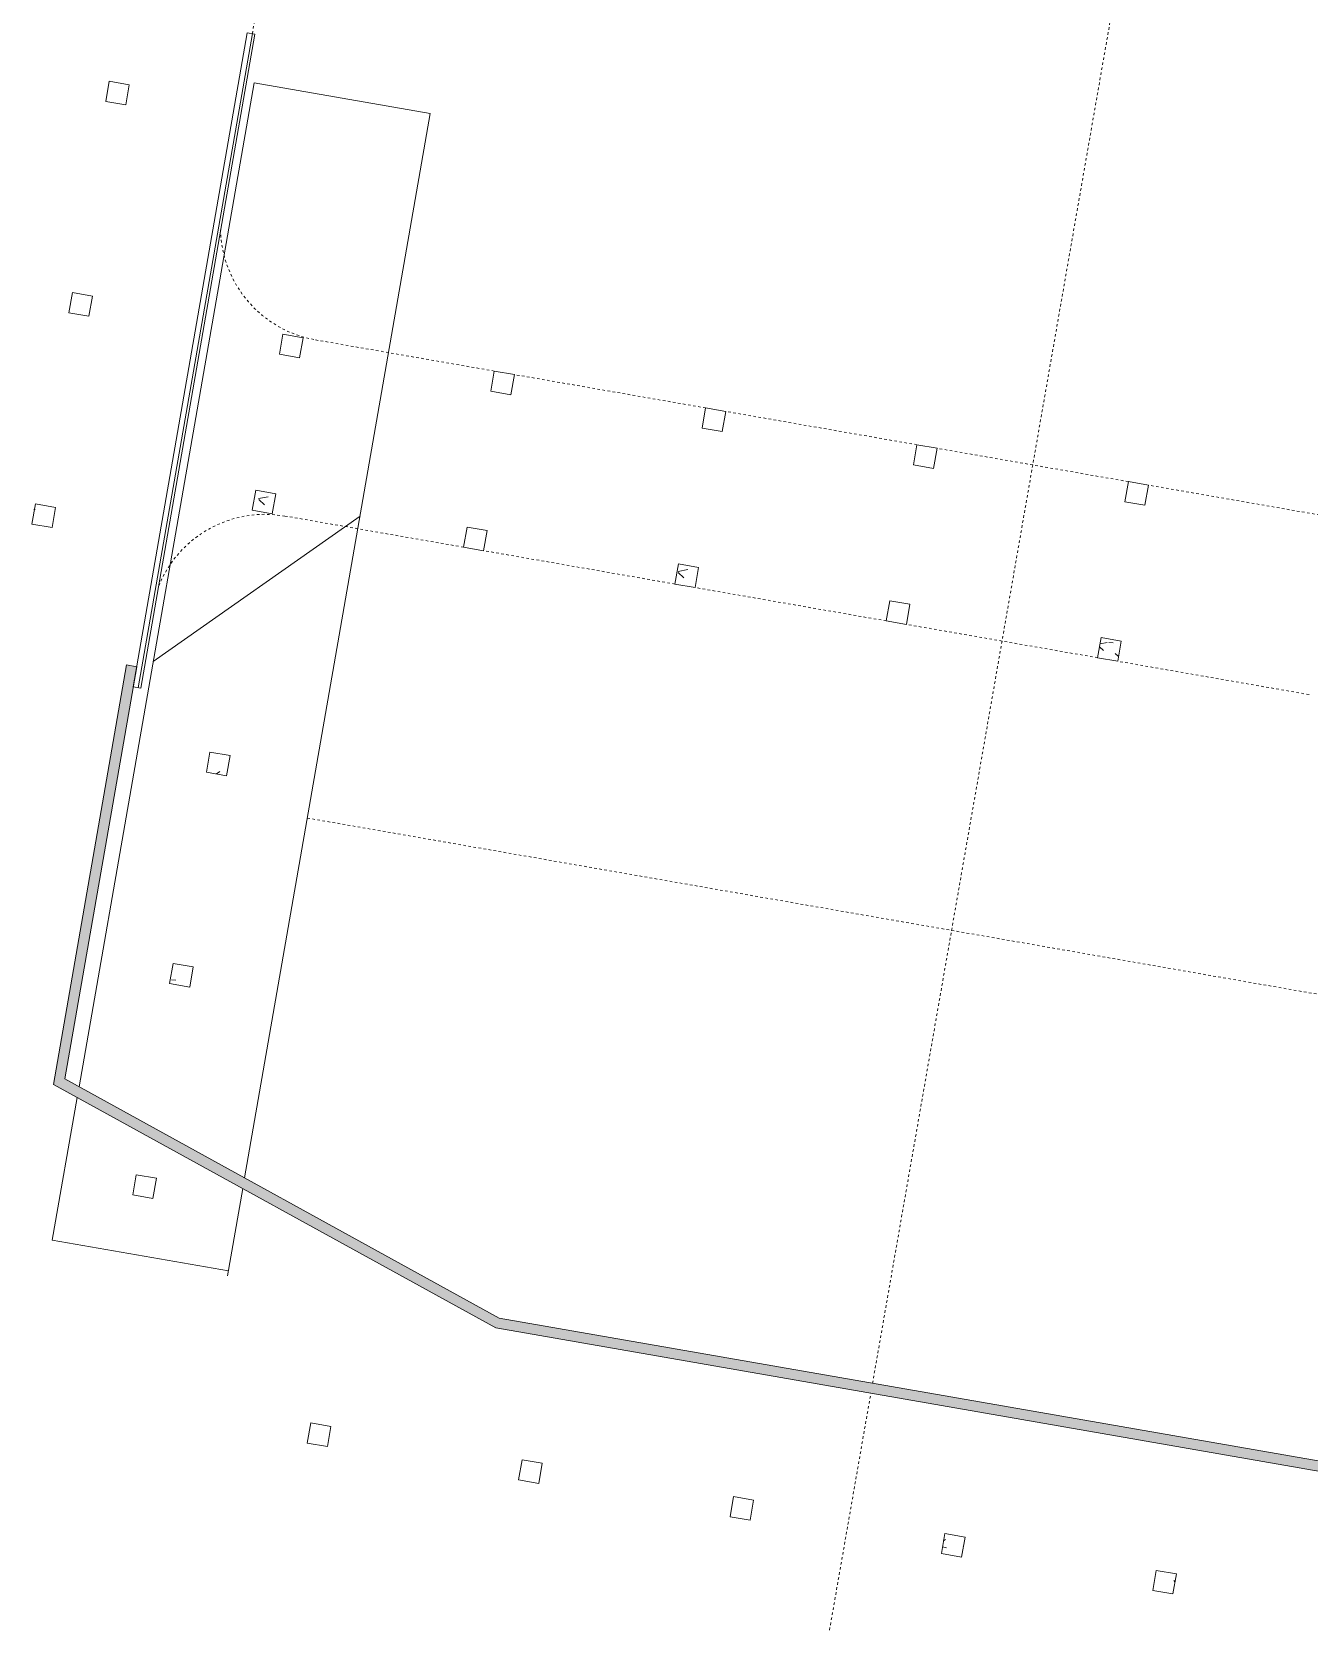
# Model space of a CAD drawing. Extents: x 274235 to 276654, y 142848 to 144425.
# Drawn here: x 276130.2 to 276180.2, y 142966.9 to 143029.5 of the extents above; entities that cross this region are included whole.
import ezdxf

# ---------------------------------------------------------------- set-up
doc = ezdxf.new("R2010")
doc.units = 0
doc.header["$LTSCALE"] = 1.5
doc.linetypes.add('ACM-G-HIDDEN2', pattern=[4.7625, 3.175, -1.5875])
doc.linetypes.add('Hidden 1_32_', pattern=[1.389063, 0.79375, -0.595313])
doc.layers.get('0').update_dxf_attribs({"linetype": 'CONTINUOUS', "lineweight": 0})
for name, color, linetype, lineweight in [('_ACM-A-DETL', 7, 'CONTINUOUS', 5), ('_ACM-A-DETL-THIN', 2, 'CONTINUOUS', 5), ('_ACM-A-WALL-FULL', 6, 'CONTINUOUS', 13), ('_ACM-A-WALL-PATT', 8, 'CONTINUOUS', 9), ('_ACM-S-STRU-CLOS', 5, 'CONTINUOUS', 5)]:
    doc.layers.add(name, color=color, linetype=linetype, lineweight=lineweight)

# ---------------------------------------------------------------- blocks, each defined once
blk = doc.blocks.new('M_Concrete-Rectangular-Column - 800 x 800mm-V190-B1_Working')
at = {"layer": '_ACM-A-DETL', "color": 250}
for p, q in [((400, 400), (-400, 400)), ((-400, 400), (-400, -400)), ((400, -400), (400, 400)), ((-400, -400), (400, -400))]:
    blk.add_line(p, q, dxfattribs=at)
blk = doc.blocks.new('M_Concrete-Rectangular-Column - 800 x 800mm-V197-B1_Working')
at = {"layer": '_ACM-S-STRU-CLOS'}
h = blk.add_hatch(dxfattribs=at)
h.set_pattern_fill('FP_127', color=256, style=0, pattern_type=2)
h.set_pattern_definition([(50, (-941404, -595815), (3643.682, -318.781), [381, -4191]), (355, (-941404, -595815), (-704.856, 3821.136), [304.8, -3352.8]), (100.451, (-941100.5, -595841.5), (2938.852, 3502.332), [323.8, -3561.801]), (46.184, (-941404, -594799), (5421.582, -840.855), [571.5, -6286.5]), (96.636, (-940952.3, -594869), (4748.051, 4948.551), [485.7, -5342.702]), (351.184, (-941404, -594799), (4748.1, 4948.506), [457.2, -5029.2]), (21, (-940896, -595053), (3032.288, -2045.3045), [381, -4191]), (326, (-940896, -595053), (1236.042, 3683.762), [304.8, -3352.8]), (71.451, (-940643.4, -595223.4), (4268.343, 1638.425), [323.8, -3561.801]), (37.5, (-941404.1, -595815), (61.772, 1691.1008), [167.64, -3144.52, 167.64, -6601.46]), (37.5, (-941404.1, -595815), (61.772, 1691.1008), [-3479.8, -3235.96, 167.64, -3197.86]), (7.5, (-941404.1, -595815), (1336.3933, 2003.6115), [167.64, -1772.92, 167.64, -4351.02]), (7.5, (-941404.1, -595815), (1336.3933, 2003.6115), [-2108.2, -3068.32, 167.64, -1115.06]), (327.5, (-942537, -595815), (2711.8178, -114.5786), [167.64, -1102.36, -9220.2]), (327.5, (-942537, -595815), (2711.8178, -114.5786), [-1270, 167.64, -3794.76, -5257.8]), (327.5, (-942537, -595815), (2711.8178, -114.5786), [-5232.4, 167.64, -5090.16]), (317.5, (-943045, -595815), (2962.5856, 508.5334), [167.64, -1483.36, 167.64, -6197.6]), (317.5, (-943045, -595815), (2962.5856, 508.5334), [-1818.64, -2463.8, 167.64, -3566.16])])
h.paths.add_polyline_path([(400, -400), (400, 400), (-400, 400), (-400, -400)])
at = {"layer": '_ACM-A-DETL', "color": 250}
for p, q in [((400, 400), (-400, 400)), ((-400, 400), (-400, -400)), ((400, -400), (400, 400)), ((-400, -400), (400, -400))]:
    blk.add_line(p, q, dxfattribs=at)
blk = doc.blocks.new('M_Concrete-Rectangular-Column - 800 x 800mm-V198-B1_Working')
at = {"layer": '_ACM-S-STRU-CLOS'}
h = blk.add_hatch(dxfattribs=at)
h.set_pattern_fill('FP_128', color=256, style=0, pattern_type=2)
h.set_pattern_definition([(50, (-933004, -595815), (3643.682, -318.781), [381, -4191]), (355, (-933004, -595815), (-704.856, 3821.136), [304.8, -3352.8]), (100.451, (-932700.5, -595841.5), (2938.852, 3502.332), [323.8, -3561.801]), (46.184, (-933004, -594799), (5421.582, -840.855), [571.5, -6286.5]), (96.636, (-932552.3, -594869), (4748.051, 4948.551), [485.7, -5342.702]), (351.184, (-933004, -594799), (4748.1, 4948.506), [457.2, -5029.2]), (21, (-932496, -595053), (3032.288, -2045.3045), [381, -4191]), (326, (-932496, -595053), (1236.042, 3683.762), [304.8, -3352.8]), (71.451, (-932243.4, -595223.4), (4268.343, 1638.425), [323.8, -3561.801]), (37.5, (-933004.1, -595815), (61.772, 1691.1008), [167.64, -3144.52, 167.64, -6601.46]), (37.5, (-933004.1, -595815), (61.772, 1691.1008), [-3479.8, -3235.96, 167.64, -3197.86]), (7.5, (-933004.1, -595815), (1336.3933, 2003.6115), [167.64, -1772.92, 167.64, -4351.02]), (7.5, (-933004.1, -595815), (1336.3933, 2003.6115), [-2108.2, -3068.32, 167.64, -1115.06]), (327.5, (-934137, -595815), (2711.8178, -114.5786), [167.64, -1102.36, -9220.2]), (327.5, (-934137, -595815), (2711.8178, -114.5786), [-1270, 167.64, -3794.76, -5257.8]), (327.5, (-934137, -595815), (2711.8178, -114.5786), [-5232.4, 167.64, -5090.16]), (317.5, (-934645, -595815), (2962.5856, 508.5334), [167.64, -1483.36, 167.64, -6197.6]), (317.5, (-934645, -595815), (2962.5856, 508.5334), [-1818.64, -2463.8, 167.64, -3566.16])])
h.paths.add_polyline_path([(400, -400), (400, 400), (-400, 400), (-400, -400)])
at = {"layer": '_ACM-A-DETL', "color": 250}
for p, q in [((400, 400), (-400, 400)), ((-400, 400), (-400, -400)), ((400, -400), (400, 400)), ((-400, -400), (400, -400))]:
    blk.add_line(p, q, dxfattribs=at)
blk = doc.blocks.new('M_Concrete-Rectangular-Column - 800 x 800mm-V199-B1_Working')
at = {"layer": '_ACM-A-DETL', "color": 250}
for p, q in [((400, 400), (-400, 400)), ((-400, 400), (-400, -400)), ((400, -400), (400, 400)), ((-400, -400), (400, -400))]:
    blk.add_line(p, q, dxfattribs=at)
blk = doc.blocks.new('M_Concrete-Rectangular-Column - 800 x 800mm-V200-B1_Working')
at = {"layer": '_ACM-S-STRU-CLOS'}
h = blk.add_hatch(dxfattribs=at)
h.set_pattern_fill('FP_129', color=256, style=0, pattern_type=2)
h.set_pattern_definition([(50, (-916204, -595815), (3643.682, -318.781), [381, -4191]), (355, (-916204, -595815), (-704.856, 3821.136), [304.8, -3352.8]), (100.451, (-915900.5, -595841.5), (2938.852, 3502.332), [323.8, -3561.801]), (46.184, (-916204, -594799), (5421.582, -840.855), [571.5, -6286.5]), (96.636, (-915752.3, -594869), (4748.051, 4948.551), [485.7, -5342.702]), (351.184, (-916204, -594799), (4748.1, 4948.506), [457.2, -5029.2]), (21, (-915696, -595053), (3032.288, -2045.3045), [381, -4191]), (326, (-915696, -595053), (1236.042, 3683.762), [304.8, -3352.8]), (71.451, (-915443.4, -595223.4), (4268.343, 1638.425), [323.8, -3561.801]), (37.5, (-916204.1, -595815), (61.772, 1691.1008), [167.64, -3144.52, 167.64, -6601.46]), (37.5, (-916204.1, -595815), (61.772, 1691.1008), [-3479.8, -3235.96, 167.64, -3197.86]), (7.5, (-916204.1, -595815), (1336.3933, 2003.6115), [167.64, -1772.92, 167.64, -4351.02]), (7.5, (-916204.1, -595815), (1336.3933, 2003.6115), [-2108.2, -3068.32, 167.64, -1115.06]), (327.5, (-917337, -595815), (2711.8178, -114.5786), [167.64, -1102.36, -9220.2]), (327.5, (-917337, -595815), (2711.8178, -114.5786), [-1270, 167.64, -3794.76, -5257.8]), (327.5, (-917337, -595815), (2711.8178, -114.5786), [-5232.4, 167.64, -5090.16]), (317.5, (-917845, -595815), (2962.5856, 508.5334), [167.64, -1483.36, 167.64, -6197.6]), (317.5, (-917845, -595815), (2962.5856, 508.5334), [-1818.64, -2463.8, 167.64, -3566.16])])
h.paths.add_polyline_path([(400, -400), (400, 400), (-400, 400), (-400, -400)])
at = {"layer": '_ACM-A-DETL', "color": 250}
for p, q in [((400, 400), (-400, 400)), ((-400, 400), (-400, -400)), ((400, -400), (400, 400)), ((-400, -400), (400, -400))]:
    blk.add_line(p, q, dxfattribs=at)
blk = doc.blocks.new('M_Concrete-Rectangular-Column - 800 x 800mm-V201-B1_Working')
at = {"layer": '_ACM-A-DETL', "color": 250}
for p, q in [((400, 400), (-400, 400)), ((-400, 400), (-400, -400)), ((400, -400), (400, 400)), ((-400, -400), (400, -400))]:
    blk.add_line(p, q, dxfattribs=at)
blk = doc.blocks.new('M_Concrete-Rectangular-Column - 800 x 800mm-V202-B1_Working')
at = {"layer": '_ACM-S-STRU-CLOS'}
h = blk.add_hatch(dxfattribs=at)
h.set_pattern_fill('FP_130', color=256, style=0, pattern_type=2)
h.set_pattern_definition([(50, (-899404, -596004.6), (3643.682, -318.781), [381, -4191]), (355, (-899404, -596004.6), (-704.856, 3821.136), [304.8, -3352.8]), (100.451, (-899100.5, -596031), (2938.852, 3502.332), [323.8, -3561.801]), (46.184, (-899404, -594988.6), (5421.582, -840.855), [571.5, -6286.5]), (96.636, (-898952.3, -595058.6), (4748.051, 4948.551), [485.7, -5342.702]), (351.184, (-899404, -594988.6), (4748.1, 4948.506), [457.2, -5029.2]), (21, (-898896, -595242.6), (3032.288, -2045.3045), [381, -4191]), (326, (-898896, -595242.6), (1236.042, 3683.762), [304.8, -3352.8]), (71.451, (-898643.4, -595413), (4268.343, 1638.425), [323.8, -3561.801]), (37.5, (-899404.1, -596004.6), (61.772, 1691.1008), [167.64, -3144.52, 167.64, -6601.46]), (37.5, (-899404.1, -596004.6), (61.772, 1691.1008), [-3479.8, -3235.96, 167.64, -3197.86]), (7.5, (-899404.1, -596004.6), (1336.3933, 2003.6115), [167.64, -1772.92, 167.64, -4351.02]), (7.5, (-899404.1, -596004.6), (1336.3933, 2003.6115), [-2108.2, -3068.32, 167.64, -1115.06]), (327.5, (-900537, -596004.6), (2711.8178, -114.5786), [167.64, -1102.36, -9220.2]), (327.5, (-900537, -596004.6), (2711.8178, -114.5786), [-1270, 167.64, -3794.76, -5257.8]), (327.5, (-900537, -596004.6), (2711.8178, -114.5786), [-5232.4, 167.64, -5090.16]), (317.5, (-901045, -596004.6), (2962.5856, 508.5334), [167.64, -1483.36, 167.64, -6197.6]), (317.5, (-901045, -596004.6), (2962.5856, 508.5334), [-1818.64, -2463.8, 167.64, -3566.16])])
h.paths.add_polyline_path([(400, -400), (400, 400), (-400, 400), (-400, -400)])
at = {"layer": '_ACM-A-DETL', "color": 250}
for p, q in [((400, 400), (-400, 400)), ((-400, 400), (-400, -400)), ((400, -400), (400, 400)), ((-400, -400), (400, -400))]:
    blk.add_line(p, q, dxfattribs=at)
blk = doc.blocks.new('M_Concrete-Rectangular-Column - 800 x 800mm-V209-B1_Working')
at = {"layer": '_ACM-S-STRU-CLOS'}
h = blk.add_hatch(dxfattribs=at)
h.set_pattern_fill('FP_135', color=256, style=0, pattern_type=2)
h.set_pattern_definition([(50, (-941404, -589615), (3643.682, -318.781), [381, -4191]), (355, (-941404, -589615), (-704.856, 3821.136), [304.8, -3352.8]), (100.451, (-941100.5, -589641.5), (2938.852, 3502.332), [323.8, -3561.801]), (46.184, (-941404, -588599), (5421.582, -840.855), [571.5, -6286.5]), (96.636, (-940952.3, -588669), (4748.051, 4948.551), [485.7, -5342.702]), (351.184, (-941404, -588599), (4748.1, 4948.506), [457.2, -5029.2]), (21, (-940896, -588853), (3032.288, -2045.3045), [381, -4191]), (326, (-940896, -588853), (1236.042, 3683.762), [304.8, -3352.8]), (71.451, (-940643.4, -589023.4), (4268.343, 1638.425), [323.8, -3561.801]), (37.5, (-941404.1, -589615), (61.772, 1691.1008), [167.64, -3144.52, 167.64, -6601.46]), (37.5, (-941404.1, -589615), (61.772, 1691.1008), [-3479.8, -3235.96, 167.64, -3197.86]), (7.5, (-941404.1, -589615), (1336.3933, 2003.6115), [167.64, -1772.92, 167.64, -4351.02]), (7.5, (-941404.1, -589615), (1336.3933, 2003.6115), [-2108.2, -3068.32, 167.64, -1115.06]), (327.5, (-942537, -589615), (2711.8178, -114.5786), [167.64, -1102.36, -9220.2]), (327.5, (-942537, -589615), (2711.8178, -114.5786), [-1270, 167.64, -3794.76, -5257.8]), (327.5, (-942537, -589615), (2711.8178, -114.5786), [-5232.4, 167.64, -5090.16]), (317.5, (-943045, -589615), (2962.5856, 508.5334), [167.64, -1483.36, 167.64, -6197.6]), (317.5, (-943045, -589615), (2962.5856, 508.5334), [-1818.64, -2463.8, 167.64, -3566.16])])
h.paths.add_polyline_path([(400, -400), (400, 400), (-400, 400), (-400, -400)])
at = {"layer": '_ACM-A-DETL', "color": 250}
for p, q in [((400, 400), (-400, 400)), ((-400, 400), (-400, -400)), ((400, -400), (400, 400)), ((-400, -400), (400, -400))]:
    blk.add_line(p, q, dxfattribs=at)
blk = doc.blocks.new('M_Concrete-Rectangular-Column - 800 x 800mm-V210-B1_Working')
at = {"layer": '_ACM-S-STRU-CLOS'}
h = blk.add_hatch(dxfattribs=at)
h.set_pattern_fill('FP_136', color=256, style=0, pattern_type=2)
h.set_pattern_definition([(50, (-933004, -589615), (3643.682, -318.781), [381, -4191]), (355, (-933004, -589615), (-704.856, 3821.136), [304.8, -3352.8]), (100.451, (-932700.5, -589641.5), (2938.852, 3502.332), [323.8, -3561.801]), (46.184, (-933004, -588599), (5421.582, -840.855), [571.5, -6286.5]), (96.636, (-932552.3, -588669), (4748.051, 4948.551), [485.7, -5342.702]), (351.184, (-933004, -588599), (4748.1, 4948.506), [457.2, -5029.2]), (21, (-932496, -588853), (3032.288, -2045.3045), [381, -4191]), (326, (-932496, -588853), (1236.042, 3683.762), [304.8, -3352.8]), (71.451, (-932243.4, -589023.4), (4268.343, 1638.425), [323.8, -3561.801]), (37.5, (-933004.1, -589615), (61.772, 1691.1008), [167.64, -3144.52, 167.64, -6601.46]), (37.5, (-933004.1, -589615), (61.772, 1691.1008), [-3479.8, -3235.96, 167.64, -3197.86]), (7.5, (-933004.1, -589615), (1336.3933, 2003.6115), [167.64, -1772.92, 167.64, -4351.02]), (7.5, (-933004.1, -589615), (1336.3933, 2003.6115), [-2108.2, -3068.32, 167.64, -1115.06]), (327.5, (-934137, -589615), (2711.8178, -114.5786), [167.64, -1102.36, -9220.2]), (327.5, (-934137, -589615), (2711.8178, -114.5786), [-1270, 167.64, -3794.76, -5257.8]), (327.5, (-934137, -589615), (2711.8178, -114.5786), [-5232.4, 167.64, -5090.16]), (317.5, (-934645, -589615), (2962.5856, 508.5334), [167.64, -1483.36, 167.64, -6197.6]), (317.5, (-934645, -589615), (2962.5856, 508.5334), [-1818.64, -2463.8, 167.64, -3566.16])])
h.paths.add_polyline_path([(400, -400), (400, 400), (-400, 400), (-400, -400)])
at = {"layer": '_ACM-A-DETL', "color": 250}
for p, q in [((400, 400), (-400, 400)), ((-400, 400), (-400, -400)), ((400, -400), (400, 400)), ((-400, -400), (400, -400))]:
    blk.add_line(p, q, dxfattribs=at)
blk = doc.blocks.new('M_Concrete-Rectangular-Column - 800 x 800mm-V211-B1_Working')
at = {"layer": '_ACM-S-STRU-CLOS'}
h = blk.add_hatch(dxfattribs=at)
h.set_pattern_fill('FP_137', color=256, style=0, pattern_type=2)
h.set_pattern_definition([(50, (-924604, -589615), (3643.682, -318.781), [381, -4191]), (355, (-924604, -589615), (-704.856, 3821.136), [304.8, -3352.8]), (100.451, (-924300.5, -589641.5), (2938.852, 3502.332), [323.8, -3561.801]), (46.184, (-924604, -588599), (5421.582, -840.855), [571.5, -6286.5]), (96.636, (-924152.3, -588669), (4748.051, 4948.551), [485.7, -5342.702]), (351.184, (-924604, -588599), (4748.1, 4948.506), [457.2, -5029.2]), (21, (-924096, -588853), (3032.288, -2045.3045), [381, -4191]), (326, (-924096, -588853), (1236.042, 3683.762), [304.8, -3352.8]), (71.451, (-923843.4, -589023.4), (4268.343, 1638.425), [323.8, -3561.801]), (37.5, (-924604.1, -589615), (61.772, 1691.1008), [167.64, -3144.52, 167.64, -6601.46]), (37.5, (-924604.1, -589615), (61.772, 1691.1008), [-3479.8, -3235.96, 167.64, -3197.86]), (7.5, (-924604.1, -589615), (1336.3933, 2003.6115), [167.64, -1772.92, 167.64, -4351.02]), (7.5, (-924604.1, -589615), (1336.3933, 2003.6115), [-2108.2, -3068.32, 167.64, -1115.06]), (327.5, (-925737, -589615), (2711.8178, -114.5786), [167.64, -1102.36, -9220.2]), (327.5, (-925737, -589615), (2711.8178, -114.5786), [-1270, 167.64, -3794.76, -5257.8]), (327.5, (-925737, -589615), (2711.8178, -114.5786), [-5232.4, 167.64, -5090.16]), (317.5, (-926245, -589615), (2962.5856, 508.5334), [167.64, -1483.36, 167.64, -6197.6]), (317.5, (-926245, -589615), (2962.5856, 508.5334), [-1818.64, -2463.8, 167.64, -3566.16])])
h.paths.add_polyline_path([(400, -400), (400, 400), (-400, 400), (-400, -400)])
at = {"layer": '_ACM-A-DETL', "color": 250}
for p, q in [((400, 400), (-400, 400)), ((-400, 400), (-400, -400)), ((400, -400), (400, 400)), ((-400, -400), (400, -400))]:
    blk.add_line(p, q, dxfattribs=at)
blk = doc.blocks.new('M_Concrete-Rectangular-Column - 800 x 800mm-V212-B1_Working')
at = {"layer": '_ACM-S-STRU-CLOS'}
h = blk.add_hatch(dxfattribs=at)
h.set_pattern_fill('FP_138', color=256, style=0, pattern_type=2)
h.set_pattern_definition([(50, (-916204, -589615), (3643.682, -318.781), [381, -4191]), (355, (-916204, -589615), (-704.856, 3821.136), [304.8, -3352.8]), (100.451, (-915900.5, -589641.5), (2938.852, 3502.332), [323.8, -3561.801]), (46.184, (-916204, -588599), (5421.582, -840.855), [571.5, -6286.5]), (96.636, (-915752.3, -588669), (4748.051, 4948.551), [485.7, -5342.702]), (351.184, (-916204, -588599), (4748.1, 4948.506), [457.2, -5029.2]), (21, (-915696, -588853), (3032.288, -2045.3045), [381, -4191]), (326, (-915696, -588853), (1236.042, 3683.762), [304.8, -3352.8]), (71.451, (-915443.4, -589023.4), (4268.343, 1638.425), [323.8, -3561.801]), (37.5, (-916204.1, -589615), (61.772, 1691.1008), [167.64, -3144.52, 167.64, -6601.46]), (37.5, (-916204.1, -589615), (61.772, 1691.1008), [-3479.8, -3235.96, 167.64, -3197.86]), (7.5, (-916204.1, -589615), (1336.3933, 2003.6115), [167.64, -1772.92, 167.64, -4351.02]), (7.5, (-916204.1, -589615), (1336.3933, 2003.6115), [-2108.2, -3068.32, 167.64, -1115.06]), (327.5, (-917337, -589615), (2711.8178, -114.5786), [167.64, -1102.36, -9220.2]), (327.5, (-917337, -589615), (2711.8178, -114.5786), [-1270, 167.64, -3794.76, -5257.8]), (327.5, (-917337, -589615), (2711.8178, -114.5786), [-5232.4, 167.64, -5090.16]), (317.5, (-917845, -589615), (2962.5856, 508.5334), [167.64, -1483.36, 167.64, -6197.6]), (317.5, (-917845, -589615), (2962.5856, 508.5334), [-1818.64, -2463.8, 167.64, -3566.16])])
h.paths.add_polyline_path([(400, -400), (400, 400), (-400, 400), (-400, -400)])
at = {"layer": '_ACM-A-DETL', "color": 250}
for p, q in [((400, 400), (-400, 400)), ((-400, 400), (-400, -400)), ((400, -400), (400, 400)), ((-400, -400), (400, -400))]:
    blk.add_line(p, q, dxfattribs=at)
blk = doc.blocks.new('M_Concrete-Rectangular-Column - 800 x 800mm-V213-B1_Working')
at = {"layer": '_ACM-S-STRU-CLOS'}
h = blk.add_hatch(dxfattribs=at)
h.set_pattern_fill('FP_139', color=256, style=0, pattern_type=2)
h.set_pattern_definition([(50, (-907804, -589615), (3643.682, -318.781), [381, -4191]), (355, (-907804, -589615), (-704.856, 3821.136), [304.8, -3352.8]), (100.451, (-907500.5, -589641.5), (2938.852, 3502.332), [323.8, -3561.801]), (46.184, (-907804, -588599), (5421.582, -840.855), [571.5, -6286.5]), (96.636, (-907352.3, -588669), (4748.051, 4948.551), [485.7, -5342.702]), (351.184, (-907804, -588599), (4748.1, 4948.506), [457.2, -5029.2]), (21, (-907296, -588853), (3032.288, -2045.3045), [381, -4191]), (326, (-907296, -588853), (1236.042, 3683.762), [304.8, -3352.8]), (71.451, (-907043.4, -589023.4), (4268.343, 1638.425), [323.8, -3561.801]), (37.5, (-907804.1, -589614.9), (61.772, 1691.1008), [167.64, -3144.52, 167.64, -6601.46]), (37.5, (-907804.1, -589614.9), (61.772, 1691.1008), [-3479.8, -3235.96, 167.64, -3197.86]), (7.5, (-907804.1, -589615), (1336.3933, 2003.6115), [167.64, -1772.92, 167.64, -4351.02]), (7.5, (-907804.1, -589615), (1336.3933, 2003.6115), [-2108.2, -3068.32, 167.64, -1115.06]), (327.5, (-908937, -589615), (2711.8178, -114.5786), [167.64, -1102.36, -9220.2]), (327.5, (-908937, -589615), (2711.8178, -114.5786), [-1270, 167.64, -3794.76, -5257.8]), (327.5, (-908937, -589615), (2711.8178, -114.5786), [-5232.4, 167.64, -5090.16]), (317.5, (-909445, -589615), (2962.5856, 508.5334), [167.64, -1483.36, 167.64, -6197.6]), (317.5, (-909445, -589615), (2962.5856, 508.5334), [-1818.64, -2463.8, 167.64, -3566.16])])
h.paths.add_polyline_path([(400, -400), (400, 400), (-400, 400), (-400, -400)])
at = {"layer": '_ACM-A-DETL', "color": 250}
for p, q in [((400, 400), (-400, 400)), ((-400, 400), (-400, -400)), ((400, -400), (400, 400)), ((-400, -400), (400, -400))]:
    blk.add_line(p, q, dxfattribs=at)
blk = doc.blocks.new('M_Concrete-Rectangular-Column - 800 x 800mm-V214-B1_Working')
at = {"layer": '_ACM-S-STRU-CLOS'}
h = blk.add_hatch(dxfattribs=at)
h.set_pattern_fill('FP_140', color=256, style=0, pattern_type=2)
h.set_pattern_definition([(50, (-899404, -587604.6), (3643.682, -318.781), [381, -4191]), (355, (-899404, -587604.6), (-704.856, 3821.136), [304.8, -3352.8]), (100.451, (-899100.5, -587631), (2938.852, 3502.332), [323.8, -3561.801]), (46.184, (-899404, -586588.6), (5421.582, -840.855), [571.5, -6286.5]), (96.636, (-898952.3, -586658.6), (4748.051, 4948.551), [485.7, -5342.702]), (351.184, (-899404, -586588.6), (4748.1, 4948.506), [457.2, -5029.2]), (21, (-898896, -586842.6), (3032.288, -2045.3045), [381, -4191]), (326, (-898896, -586842.6), (1236.042, 3683.762), [304.8, -3352.8]), (71.451, (-898643.4, -587013), (4268.343, 1638.425), [323.8, -3561.801]), (37.5, (-899404.1, -587604.6), (61.772, 1691.1008), [167.64, -3144.52, 167.64, -6601.46]), (37.5, (-899404.1, -587604.6), (61.772, 1691.1008), [-3479.8, -3235.96, 167.64, -3197.86]), (7.5, (-899404.1, -587604.6), (1336.3933, 2003.6115), [167.64, -1772.92, 167.64, -4351.02]), (7.5, (-899404.1, -587604.6), (1336.3933, 2003.6115), [-2108.2, -3068.32, 167.64, -1115.06]), (327.5, (-900537, -587604.6), (2711.8178, -114.5786), [167.64, -1102.36, -9220.2]), (327.5, (-900537, -587604.6), (2711.8178, -114.5786), [-1270, 167.64, -3794.76, -5257.8]), (327.5, (-900537, -587604.6), (2711.8178, -114.5786), [-5232.4, 167.64, -5090.16]), (317.5, (-901045, -587604.6), (2962.5856, 508.5334), [167.64, -1483.36, 167.64, -6197.6]), (317.5, (-901045, -587604.6), (2962.5856, 508.5334), [-1818.64, -2463.8, 167.64, -3566.16])])
h.paths.add_polyline_path([(400, -400), (400, 400), (-400, 400), (-400, -400)])
at = {"layer": '_ACM-A-DETL', "color": 250}
for p, q in [((400, 400), (-400, 400)), ((-400, 400), (-400, -400)), ((400, -400), (400, 400)), ((-400, -400), (400, -400))]:
    blk.add_line(p, q, dxfattribs=at)
blk = doc.blocks.new('M_Concrete-Rectangular-Column - 800 x 800mm-V220-B1_Working')
at = {"layer": '_ACM-S-STRU-CLOS'}
h = blk.add_hatch(dxfattribs=at)
h.set_pattern_fill('FP_144', color=256, style=0, pattern_type=2)
h.set_pattern_definition([(50, (-907804, -579204.6), (3643.682, -318.781), [381, -4191]), (355, (-907804, -579204.6), (-704.856, 3821.136), [304.8, -3352.8]), (100.451, (-907500.5, -579231), (2938.852, 3502.332), [323.8, -3561.801]), (46.184, (-907804, -578188.6), (5421.582, -840.855), [571.5, -6286.5]), (96.636, (-907352.3, -578258.6), (4748.051, 4948.551), [485.7, -5342.702]), (351.184, (-907804, -578188.6), (4748.1, 4948.506), [457.2, -5029.2]), (21, (-907296, -578442.6), (3032.288, -2045.3045), [381, -4191]), (326, (-907296, -578442.6), (1236.042, 3683.762), [304.8, -3352.8]), (71.451, (-907043.4, -578613), (4268.343, 1638.425), [323.8, -3561.801]), (37.5, (-907804.1, -579204.6), (61.772, 1691.1008), [167.64, -3144.52, 167.64, -6601.46]), (37.5, (-907804.1, -579204.6), (61.772, 1691.1008), [-3479.8, -3235.96, 167.64, -3197.86]), (7.5, (-907804.1, -579204.6), (1336.3933, 2003.6115), [167.64, -1772.92, 167.64, -4351.02]), (7.5, (-907804.1, -579204.6), (1336.3933, 2003.6115), [-2108.2, -3068.32, 167.64, -1115.06]), (327.5, (-908937, -579204.6), (2711.8178, -114.5786), [167.64, -1102.36, -9220.2]), (327.5, (-908937, -579204.6), (2711.8178, -114.5786), [-1270, 167.64, -3794.76, -5257.8]), (327.5, (-908937, -579204.6), (2711.8178, -114.5786), [-5232.4, 167.64, -5090.16]), (317.5, (-909445, -579204.6), (2962.5856, 508.5334), [167.64, -1483.36, 167.64, -6197.6]), (317.5, (-909445, -579204.6), (2962.5856, 508.5334), [-1818.64, -2463.8, 167.64, -3566.16])])
h.paths.add_polyline_path([(400, -400), (400, 400), (-400, 400), (-400, -400)])
at = {"layer": '_ACM-A-DETL', "color": 250}
for p, q in [((400, 400), (-400, 400)), ((-400, 400), (-400, -400)), ((400, -400), (400, 400)), ((-400, -400), (400, -400))]:
    blk.add_line(p, q, dxfattribs=at)
blk = doc.blocks.new('M_Concrete-Rectangular-Column - 800 x 800mm-V227-B1_Working')
at = {"layer": '_ACM-S-STRU-CLOS'}
h = blk.add_hatch(dxfattribs=at)
h.set_pattern_fill('FP_151', color=256, style=0, pattern_type=2)
h.set_pattern_definition([(50, (-907804, -570804.6), (3643.682, -318.781), [381, -4191]), (355, (-907804, -570804.6), (-704.856, 3821.136), [304.8, -3352.8]), (100.451, (-907500.5, -570831), (2938.852, 3502.332), [323.8, -3561.801]), (46.184, (-907804, -569788.6), (5421.582, -840.855), [571.5, -6286.5]), (96.636, (-907352.3, -569858.6), (4748.051, 4948.551), [485.7, -5342.702]), (351.184, (-907804, -569788.6), (4748.1, 4948.506), [457.2, -5029.2]), (21, (-907296, -570042.6), (3032.288, -2045.3045), [381, -4191]), (326, (-907296, -570042.6), (1236.042, 3683.762), [304.8, -3352.8]), (71.451, (-907043.4, -570213), (4268.343, 1638.425), [323.8, -3561.801]), (37.5, (-907804.1, -570804.6), (61.772, 1691.1008), [167.64, -3144.52, 167.64, -6601.46]), (37.5, (-907804.1, -570804.6), (61.772, 1691.1008), [-3479.8, -3235.96, 167.64, -3197.86]), (7.5, (-907804.1, -570804.6), (1336.3933, 2003.6115), [167.64, -1772.92, 167.64, -4351.02]), (7.5, (-907804.1, -570804.6), (1336.3933, 2003.6115), [-2108.2, -3068.32, 167.64, -1115.06]), (327.5, (-908937, -570804.6), (2711.8178, -114.5786), [167.64, -1102.36, -9220.2]), (327.5, (-908937, -570804.6), (2711.8178, -114.5786), [-1270, 167.64, -3794.76, -5257.8]), (327.5, (-908937, -570804.6), (2711.8178, -114.5786), [-5232.4, 167.64, -5090.16]), (317.5, (-909445, -570804.6), (2962.5856, 508.5334), [167.64, -1483.36, 167.64, -6197.6]), (317.5, (-909445, -570804.6), (2962.5856, 508.5334), [-1818.64, -2463.8, 167.64, -3566.16])])
h.paths.add_polyline_path([(400, -400), (400, 400), (-400, 400), (-400, -400)])
at = {"layer": '_ACM-A-DETL', "color": 250}
for p, q in [((400, 400), (-400, 400)), ((-400, 400), (-400, -400)), ((400, -400), (400, 400)), ((-400, -400), (400, -400))]:
    blk.add_line(p, q, dxfattribs=at)
blk = doc.blocks.new('M_Concrete-Rectangular-Column - 800 x 800mm-V234-B1_Working')
at = {"layer": '_ACM-A-DETL', "color": 250}
for p, q in [((400, 400), (-400, 400)), ((-400, 400), (-400, -400)), ((400, -400), (400, 400)), ((-400, -400), (400, -400))]:
    blk.add_line(p, q, dxfattribs=at)
blk = doc.blocks.new('M_Concrete-Rectangular-Column - 800 x 800mm-V241-B1_Working')
at = {"layer": '_ACM-S-STRU-CLOS'}
h = blk.add_hatch(dxfattribs=at)
h.set_pattern_fill('FP_158', color=256, style=0, pattern_type=2)
h.set_pattern_definition([(50, (-949804, -554004.6), (3643.682, -318.781), [381, -4191]), (355, (-949804, -554004.6), (-704.856, 3821.136), [304.8, -3352.8]), (100.451, (-949500.5, -554031), (2938.852, 3502.332), [323.8, -3561.801]), (46.184, (-949804, -552988.6), (5421.582, -840.855), [571.5, -6286.5]), (96.636, (-949352.3, -553058.6), (4748.051, 4948.551), [485.7, -5342.702]), (351.184, (-949804, -552988.6), (4748.1, 4948.506), [457.2, -5029.2]), (21, (-949296, -553242.6), (3032.288, -2045.3045), [381, -4191]), (326, (-949296, -553242.6), (1236.042, 3683.762), [304.8, -3352.8]), (71.451, (-949043.4, -553413), (4268.343, 1638.425), [323.8, -3561.801]), (37.5, (-949804.1, -554004.6), (61.772, 1691.1008), [167.64, -3144.52, 167.64, -6601.46]), (37.5, (-949804.1, -554004.6), (61.772, 1691.1008), [-3479.8, -3235.96, 167.64, -3197.86]), (7.5, (-949804.1, -554004.6), (1336.3933, 2003.6115), [167.64, -1772.92, 167.64, -4351.02]), (7.5, (-949804.1, -554004.6), (1336.3933, 2003.6115), [-2108.2, -3068.32, 167.64, -1115.06]), (327.5, (-950937, -554004.6), (2711.8178, -114.5786), [167.64, -1102.36, -9220.2]), (327.5, (-950937, -554004.6), (2711.8178, -114.5786), [-1270, 167.64, -3794.76, -5257.8]), (327.5, (-950937, -554004.6), (2711.8178, -114.5786), [-5232.4, 167.64, -5090.16]), (317.5, (-951445, -554004.6), (2962.5856, 508.5334), [167.64, -1483.36, 167.64, -6197.6]), (317.5, (-951445, -554004.6), (2962.5856, 508.5334), [-1818.64, -2463.8, 167.64, -3566.16])])
h.paths.add_polyline_path([(400, -400), (400, 400), (-400, 400), (-400, -400)])
at = {"layer": '_ACM-A-DETL', "color": 250}
for p, q in [((400, 400), (-400, 400)), ((-400, 400), (-400, -400)), ((400, -400), (400, 400)), ((-400, -400), (400, -400))]:
    blk.add_line(p, q, dxfattribs=at)
blk = doc.blocks.new('M_Concrete-Rectangular-Column - 800 x 800mm-V242-B1_Working')
at = {"layer": '_ACM-S-STRU-CLOS'}
h = blk.add_hatch(dxfattribs=at)
h.set_pattern_fill('FP_159', color=256, style=0, pattern_type=2)
h.set_pattern_definition([(50, (-941404, -554004.6), (3643.682, -318.781), [381, -4191]), (355, (-941404, -554004.6), (-704.856, 3821.136), [304.8, -3352.8]), (100.451, (-941100.5, -554031), (2938.852, 3502.332), [323.8, -3561.801]), (46.184, (-941404, -552988.6), (5421.582, -840.855), [571.5, -6286.5]), (96.636, (-940952.3, -553058.6), (4748.051, 4948.551), [485.7, -5342.702]), (351.184, (-941404, -552988.6), (4748.1, 4948.506), [457.2, -5029.2]), (21, (-940896, -553242.6), (3032.288, -2045.3045), [381, -4191]), (326, (-940896, -553242.6), (1236.042, 3683.762), [304.8, -3352.8]), (71.451, (-940643.4, -553413), (4268.343, 1638.425), [323.8, -3561.801]), (37.5, (-941404.1, -554004.6), (61.772, 1691.1008), [167.64, -3144.52, 167.64, -6601.46]), (37.5, (-941404.1, -554004.6), (61.772, 1691.1008), [-3479.8, -3235.96, 167.64, -3197.86]), (7.5, (-941404.1, -554004.6), (1336.3933, 2003.6115), [167.64, -1772.92, 167.64, -4351.02]), (7.5, (-941404.1, -554004.6), (1336.3933, 2003.6115), [-2108.2, -3068.32, 167.64, -1115.06]), (327.5, (-942537, -554004.6), (2711.8178, -114.5786), [167.64, -1102.36, -9220.2]), (327.5, (-942537, -554004.6), (2711.8178, -114.5786), [-1270, 167.64, -3794.76, -5257.8]), (327.5, (-942537, -554004.6), (2711.8178, -114.5786), [-5232.4, 167.64, -5090.16]), (317.5, (-943045, -554004.6), (2962.5856, 508.5334), [167.64, -1483.36, 167.64, -6197.6]), (317.5, (-943045, -554004.6), (2962.5856, 508.5334), [-1818.64, -2463.8, 167.64, -3566.16])])
h.paths.add_polyline_path([(400, -400), (400, 400), (-400, 400), (-400, -400)])
at = {"layer": '_ACM-A-DETL', "color": 250}
for p, q in [((400, 400), (-400, 400)), ((-400, 400), (-400, -400)), ((400, -400), (400, 400)), ((-400, -400), (400, -400))]:
    blk.add_line(p, q, dxfattribs=at)
blk = doc.blocks.new('M_Concrete-Rectangular-Column - 800 x 800mm-V243-B1_Working')
at = {"layer": '_ACM-A-DETL', "color": 250}
for p, q in [((400, 400), (-400, 400)), ((-400, 400), (-400, -400)), ((400, -400), (400, 400)), ((-400, -400), (400, -400))]:
    blk.add_line(p, q, dxfattribs=at)
blk = doc.blocks.new('M_Concrete-Rectangular-Column - 800 x 800mm-V244-B1_Working')
at = {"layer": '_ACM-A-DETL', "color": 250}
for p, q in [((400, 400), (-400, 400)), ((-400, 400), (-400, -400)), ((400, -400), (400, 400)), ((-400, -400), (400, -400))]:
    blk.add_line(p, q, dxfattribs=at)
blk = doc.blocks.new('M_Concrete-Rectangular-Column - 800 x 800mm-V245-B1_Working')
at = {"layer": '_ACM-A-DETL', "color": 250}
for p, q in [((400, 400), (-400, 400)), ((-400, 400), (-400, -400)), ((400, -400), (400, 400)), ((-400, -400), (400, -400))]:
    blk.add_line(p, q, dxfattribs=at)
blk = doc.blocks.new('BASEMENT20250512')
at = {"layer": '_ACM-A-WALL-PATT', "lineweight": 5}
for points in [[(904004.1238, 566018.7282), (904004.1238, 582404.5659), (903604.1238, 582404.5659), (903604.1238, 566156.0419)], [(922300.5669, 559314.9342), (922367.3121, 559714.9342), (903604.1238, 566156.0419), (903604.1238, 565733.1293), (918938.0002, 560469.2505)], [(922300.5669, 559314.9342), (970804.1236, 559314.9342), (970804.1236, 559714.9342), (922367.3121, 559714.9342)]]:
    blk.add_hatch(color=256, dxfattribs=at).paths.add_polyline_path(points)
at = {"layer": '_ACM-A-DETL', "color": 250, "linetype": 'Hidden 1_32_'}
for p, q in [((937204.1237, 559714.9342), (937204.1237, 621804.5647)), ((911604.1238, 577714.9342), (962804.1236, 577714.9342)), ((937204.1237, 549904.5653), (937204.1237, 559314.9342))]:
    blk.add_line(p, q, dxfattribs=at)
at = {"layer": '_ACM-A-DETL', "color": 250, "linetype": 'ACM-G-HIDDEN2'}
for p, q in [((904204.1238, 607604.5658), (904204.1238, 615204.5658)), ((915804.1237, 596214.935), (908704.1238, 596214.935)), ((924204.1237, 596214.935), (916604.1237, 596214.935)), ((932604.1237, 596214.935), (925004.1237, 596214.935)), ((941004.1237, 596214.935), (933404.1237, 596214.935)), ((949404.1236, 596214.935), (941804.1237, 596214.935)), ((915804.1237, 589214.9349), (908704.1238, 589214.9349)), ((924204.1237, 589214.9349), (916604.1237, 589214.9349)), ((932604.1237, 589214.9349), (925004.1237, 589214.9349)), ((941004.1237, 589214.9349), (933404.1237, 589214.9349)), ((949404.1236, 589214.9349), (941804.1237, 589214.9349))]:
    blk.add_line(p, q, dxfattribs=at)
for centre, start, end in [((908704.1238, 600714.935), 191.430880818, 270.000000019), ((908704.1238, 584714.9349), 89.999999981, 168.569119182)]:
    blk.add_arc(centre, 4500, start, end, dxfattribs=at)
at = {"layer": '_ACM-A-DETL-THIN'}
for p, q in [((904604.1238, 565812.7576), (904604.1238, 605714.9342)), ((911604.1238, 605714.9342), (904604.1238, 605714.9342)), ((911604.1238, 563409.7676), (911604.1238, 605714.9342)), ((904604.1238, 582714.9342), (911604.1238, 589714.9342)), ((904604.1238, 559714.9342), (904604.1238, 565389.845)), ((911604.1238, 559514.9342), (911604.1238, 562986.855)), ((911604.1238, 559714.9342), (904604.1238, 559714.9342))]:
    blk.add_line(p, q, dxfattribs=at)
at = {"layer": '_ACM-A-WALL-FULL', "lineweight": 9}
for p, q in [((904004.1238, 607604.5658), (904004.1238, 581604.5659)), ((904304.1238, 607604.5658), (904004.1238, 607604.5658)), ((904304.1238, 581604.5659), (904304.1238, 607604.5658)), ((903604.1238, 582404.5659), (903604.1238, 565733.1293)), ((904004.1238, 582404.5659), (903604.1238, 582404.5659)), ((904004.1238, 566018.7282), (904004.1238, 582404.5659)), ((904004.1238, 581604.5659), (904304.1238, 581604.5659)), ((903604.1238, 565733.1293), (922300.5669, 559314.9342)), ((922367.3121, 559714.9342), (904004.1238, 566018.7282)), ((970404.1236, 559714.9342), (922367.3121, 559714.9342)), ((922300.5669, 559314.9342), (970804.1236, 559314.9342))]:
    blk.add_line(p, q, dxfattribs=at)
at = {"layer": '_ACM-A-WALL-FULL'}
blk.add_line((904204.1238, 581604.5659), (904204.1238, 607604.5658), dxfattribs=at)
at = {"layer": '_ACM-S-STRU-CLOS'}
for name, p in [('M_Concrete-Rectangular-Column - 800 x 800mm-V190-B1_Working', (899404.1238, 604404.5658)), ('M_Concrete-Rectangular-Column - 800 x 800mm-V202-B1_Working', (899404.1238, 596004.5658)), ('M_Concrete-Rectangular-Column - 800 x 800mm-V201-B1_Working', (907804.1238, 595814.935)), ('M_Concrete-Rectangular-Column - 800 x 800mm-V200-B1_Working', (916204.1237, 595814.935)), ('M_Concrete-Rectangular-Column - 800 x 800mm-V199-B1_Working', (924604.1237, 595814.935)), ('M_Concrete-Rectangular-Column - 800 x 800mm-V198-B1_Working', (933004.1237, 595814.935)), ('M_Concrete-Rectangular-Column - 800 x 800mm-V197-B1_Working', (941404.1237, 595814.935)), ('M_Concrete-Rectangular-Column - 800 x 800mm-V213-B1_Working', (907804.1238, 589614.9341)), ('M_Concrete-Rectangular-Column - 800 x 800mm-V212-B1_Working', (916204.1237, 589614.9349)), ('M_Concrete-Rectangular-Column - 800 x 800mm-V211-B1_Working', (924604.1237, 589614.9349)), ('M_Concrete-Rectangular-Column - 800 x 800mm-V210-B1_Working', (933004.1237, 589614.9349)), ('M_Concrete-Rectangular-Column - 800 x 800mm-V209-B1_Working', (941404.1237, 589614.9349)), ('M_Concrete-Rectangular-Column - 800 x 800mm-V214-B1_Working', (899404.1238, 587604.5658)), ('M_Concrete-Rectangular-Column - 800 x 800mm-V220-B1_Working', (907804.1238, 579204.5659)), ('M_Concrete-Rectangular-Column - 800 x 800mm-V227-B1_Working', (907804.1238, 570804.5659)), ('M_Concrete-Rectangular-Column - 800 x 800mm-V234-B1_Working', (907804.1238, 562404.5659)), ('M_Concrete-Rectangular-Column - 800 x 800mm-V245-B1_Working', (916204.1237, 554004.566)), ('M_Concrete-Rectangular-Column - 800 x 800mm-V244-B1_Working', (924604.1237, 554004.566)), ('M_Concrete-Rectangular-Column - 800 x 800mm-V243-B1_Working', (933004.1237, 554004.566)), ('M_Concrete-Rectangular-Column - 800 x 800mm-V242-B1_Working', (941404.1237, 554004.566)), ('M_Concrete-Rectangular-Column - 800 x 800mm-V241-B1_Working', (949804.1236, 554004.566))]:
    blk.add_blockref(name, p, dxfattribs=at)

msp = doc.modelspace()

# ---------------------------------------------------------------- block references
at = {"xscale": 0.0009999999999999994, "yscale": 0.001, "zscale": 0.001, "rotation": 350.1075696352769}
msp.add_blockref('BASEMENT20250512', (275143.722, 142586.221), dxfattribs=at)

doc.saveas('drawing.dxf')
